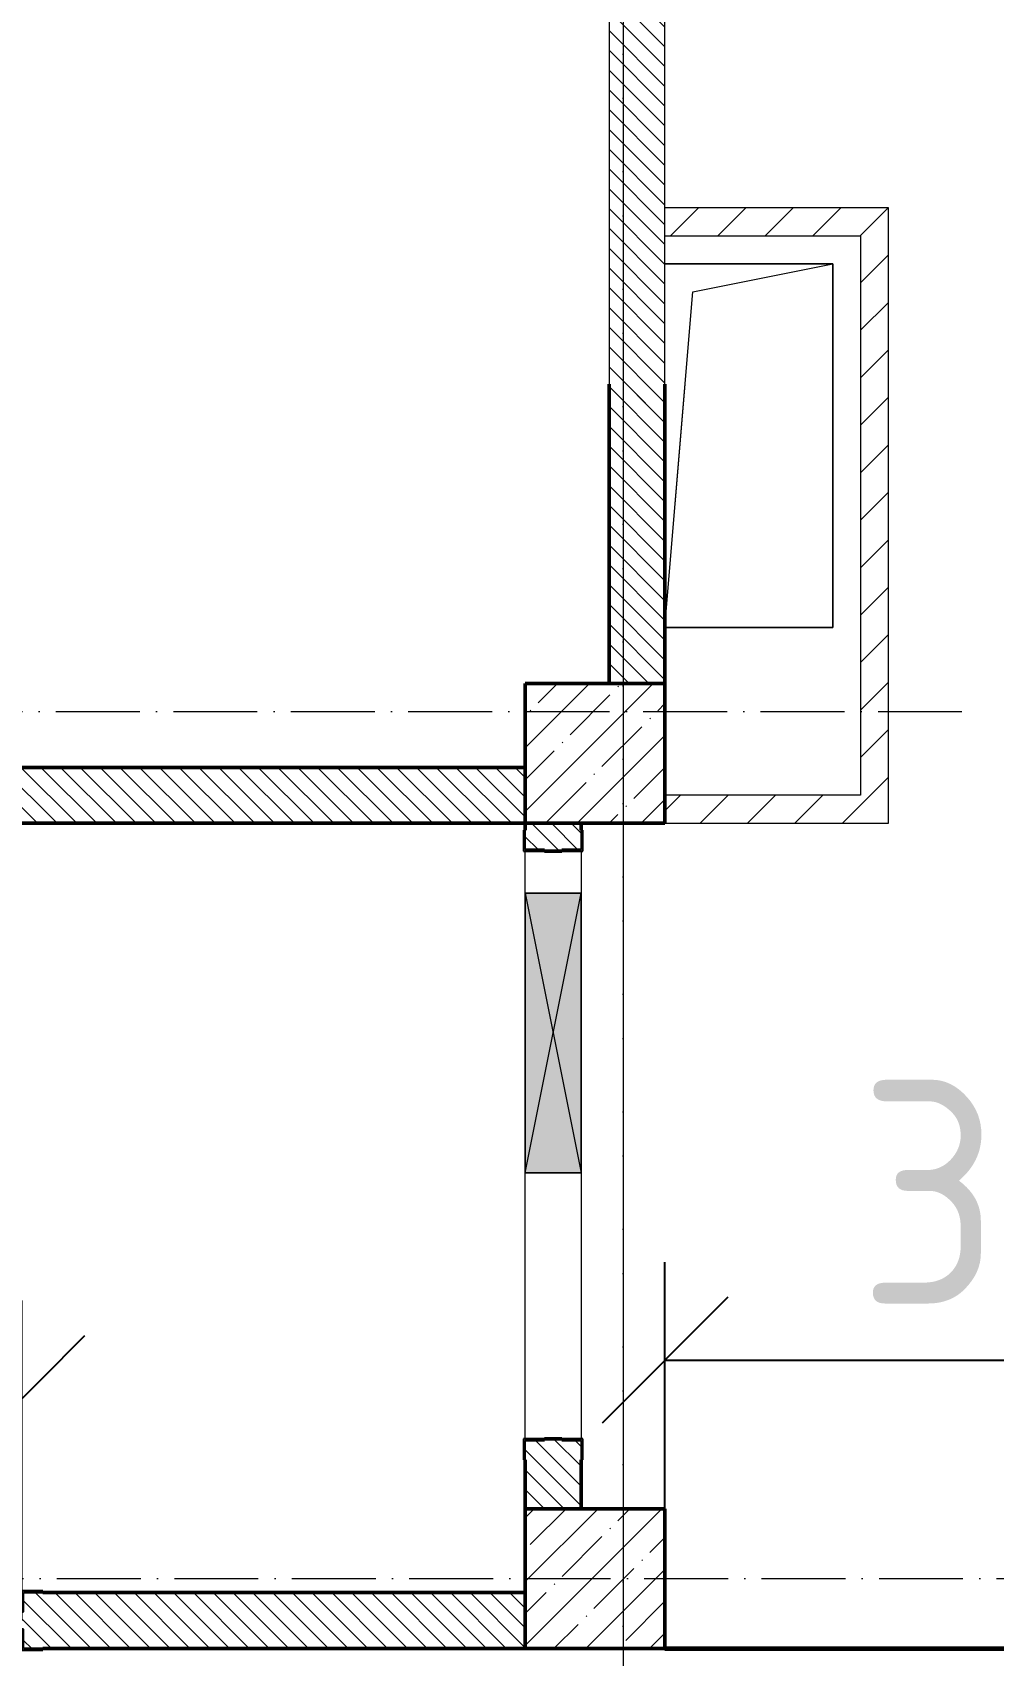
# Model space of a CAD drawing. Header units: millimetres. Extents: x 2294 to 908349, y -83289 to 219220.
# Drawn here: x 94550 to 97988, y 48981 to 54783 of the extents above; entities that cross this region are included whole.
import ezdxf

# ---------------------------------------------------------------- set-up
doc = ezdxf.new("R2010")
doc.units = ezdxf.units.MM
doc.linetypes.add('50_200_ШТРИХ_1Т_ш5_п1_п1_', pattern=[700, 500, -100, 0, -100])
for name, color, linetype, lineweight in [('A-DETL-GENF-OTLN', 7, 'Continuous', 9), ('A-FLOR-____-OTLN', 7, 'Continuous', 9), ('A-GENM-____-MCUT', 7, 'Continuous', 25), ('A-GENM-____-OTLN', 7, 'Continuous', 9), ('A-GENM-____-OTLN-1', 7, 'Continuous', 25), ('A-GLAZ-____-OTLN', 7, 'Continuous', 9), ('A-WALL-____-MCUT', 7, 'Continuous', 13), ('A-WALL-____-MCUT-2', 7, 'Continuous', 50), ('A-WALL-____-PATT-1', 7, 'Continuous', 9), ('A-WALL-FNSH-MCUT-1', 7, 'Continuous', 9), ('I-WALL-____-OTLN', 7, 'Continuous', 9), ('S-COLS-____-MCUT', 7, 'Continuous', 50), ('S-COLS-____-OTLN', 7, 'Continuous', 9), ('S-GRID-____-OTLN-1', 7, '50_200_ШТРИХ_1Т_ш5_п1_п1_', 9)]:
    doc.layers.add(name, color=color, linetype=linetype, lineweight=lineweight)
doc.styles.add('СПДС', font='isocpeur.ttf', dxfattribs={"width": 0.9})
doc.dimstyles.new('Размера А3', dxfattribs={"dimtxt": 800, "dimasz": 450, "dimexe": 350, "dimexo": 100, "dimgap": 200, "dimtad": 1, "dimdec": 0, "dimrnd": 10, "dimzin": 0, "dimdsep": 46, "dimtxsty": 'СПДС', "dimblk": 'ARROWHEAD_6', "dimcen": 1, "dimclrd": 5, "dimclre": 5, "dimclrt": 5, "dimazin": 0, "dimtfac": 1, "dimtdec": 0, "dimtmove": 2, "dimatfit": 3, "dimfxl": 1, "dimtolj": 1, "dimtzin": 0, "dimarcsym": 0})
pattern_1 = [(45, (-89000, -46181.04), (-114.04925, 114.04925), []), (45, (-88885.95, -46181.04), (-114.04925, 114.04925), [201.613, -40.323, 3.353, -36.97])]
pattern_2 = [(135, (7562.787, 6025.276), (-35.35534, -35.35534), [])]
pattern_3 = [(45, (-89000, -43231.04), (-114.04925, 114.04925), []), (45, (-88885.95, -43231.04), (-114.04925, 114.04925), [201.613, -40.323, 3.353, -36.97])]
pattern_4 = [(45, (7562.79, 6025.28), (-84.85281, 84.85281), [])]
pattern_5 = [(135, (7562.787, 6025.276), (-35.35534, -35.35534), [])]
pattern_6 = [(45, (7562.79, 6025.28), (-84.85281, 84.85281), [])]

# ---------------------------------------------------------------- blocks, each defined once
blk = doc.blocks.new('BSC_Колонна _Прямоугольная - 500х500-V53-АР1_План отверстий 2 этажа в осях 1-64_Ю-ЯЯ')
at = {"layer": 'S-COLS-____-OTLN'}
h = blk.add_hatch(dxfattribs=at)
h.set_pattern_fill('FP_63', color=256, style=0, pattern_type=2)
h.set_pattern_definition(pattern_1)
h.paths.add_polyline_path([(-250, -250), (250, -250), (250, 250), (-250, 250)], flags=0)
at = {"layer": 'S-COLS-____-MCUT'}
for p, q in [((250, 250), (-250, 250)), ((-250, 250), (-250, -250)), ((250, -250), (250, 250)), ((-250, -250), (250, -250))]:
    blk.add_line(p, q, dxfattribs=at)
blk = doc.blocks.new('BSC_Колонна _Прямоугольная - 500х500-V122-АР1_План отверстий 2 этажа в осях 1-64_Ю-ЯЯ')
at = {"layer": 'S-COLS-____-OTLN'}
h = blk.add_hatch(dxfattribs=at)
h.set_pattern_fill('FP_135', color=256, style=0, pattern_type=2)
h.set_pattern_definition(pattern_3)
h.paths.add_polyline_path([(-250, -250), (250, -250), (250, 250), (-250, 250)], flags=0)
at = {"layer": 'S-COLS-____-MCUT'}
for p, q in [((250, 250), (-250, 250)), ((-250, 250), (-250, -250)), ((250, -250), (250, 250)), ((-250, -250), (250, -250))]:
    blk.add_line(p, q, dxfattribs=at)
blk = doc.blocks.new('154_Стойка_СКБ_Уголок - СМ-2180_200-28268025-АР1_План отверстий 2 этажа в осях 1-64_Ю-ЯЯ')
at = {"layer": 'A-GENM-____-MCUT'}
for p, q in [((125, 156), (125, 81)), ((200, 156), (125, 156)), ((131, 81), (131, 150)), ((131, 150), (200, 150)), ((200, 150), (200, 156)), ((125, 81), (131, 81)), ((131, 19), (125, 19)), ((125, 19), (125, -56)), ((131, -50), (131, 19)), ((125, -56), (200, -56)), ((200, -50), (131, -50)), ((200, -56), (200, -50))]:
    blk.add_line(p, q, dxfattribs=at)
blk = doc.blocks.new('Фахверк_СКБ_Уголок - 200_3960_зеркало-28268689-АР1_План отверстий 2 этажа в осях 1-64_Ю-ЯЯ')
at = {"layer": 'A-GENM-____-MCUT'}
for p, q in [((200, 156), (125, 156)), ((125, 156), (125, 81)), ((131, 81), (131, 150)), ((131, 150), (200, 150)), ((200, 150), (200, 156)), ((125, 81), (131, 81)), ((131, 19), (125, 19)), ((125, 19), (125, -56)), ((131, -50), (131, 19)), ((125, -56), (200, -56)), ((200, -50), (131, -50)), ((200, -56), (200, -50))]:
    blk.add_line(p, q, dxfattribs=at)
blk = doc.blocks.new('Фахверк_СКБ_Уголок - 200_3960-28268576-АР1_План отверстий 2 этажа в осях 1-64_Ю-ЯЯ')
at = {"layer": 'A-GENM-____-MCUT'}
for p, q in [((200, 156), (125, 156)), ((125, 156), (125, 81)), ((131, 81), (131, 150)), ((131, 150), (200, 150)), ((200, 150), (200, 156)), ((125, 81), (131, 81)), ((131, 19), (125, 19)), ((125, 19), (125, -56)), ((131, -50), (131, 19)), ((125, -56), (200, -56)), ((200, -50), (131, -50)), ((200, -56), (200, -50))]:
    blk.add_line(p, q, dxfattribs=at)
blk = doc.blocks.new('AR_Отверстие прямоугольное _в плите_ - AR_Отверстие прямоугольное _в плите_-V180-АР1_План отверстий 2 этажа в осях 1-64_Ю-ЯЯ')
at = {"layer": 'A-GENM-____-OTLN'}
for p, q in [((300, 650), (-300, 650)), ((-200, 550), (300, 650)), ((300, -650), (300, 650)), ((-300, -650), (-200, 550)), ((-300, -650), (300, -650))]:
    blk.add_line(p, q, dxfattribs=at)
blk = doc.blocks.new('AR_Отверстие прямоугольное _в стене__БезПР - AR_Отверстие прямоугольное _в стене__БезПР-36789323-АР1_План отверстий 2 этажа в осях 1-64_Ю-ЯЯ')
at = {"layer": 'A-GLAZ-____-OTLN'}
blk.add_hatch(color=256, dxfattribs=at).paths.add_polyline_path([(-500, -100), (500, -100), (500, 100), (-500, 100)], flags=0)
at = {"layer": 'A-DETL-GENF-OTLN'}
for p, q in [((-500, -100), (-500, 100)), ((-500, 100), (500, 100)), ((500, 100), (-500, -100)), ((-500, 100), (500, -100)), ((500, 100), (-500, 100)), ((-500, 100), (-500, -100)), ((500, 100), (500, -100)), ((500, -100), (500, 100)), ((500, -100), (-500, -100)), ((-500, -100), (500, -100))]:
    blk.add_line(p, q, dxfattribs=at)
at = {"layer": 'A-GLAZ-____-OTLN'}
blk.add_line((500, 100), (-500, 100), dxfattribs=at)
blk = doc.blocks.new('BSC_Колонна _Прямоугольная - 500х500-V80-АР1_План отверстий 2 этажа в осях 1-64_А-ГГ')
at = {"layer": 'S-COLS-____-OTLN'}
h = blk.add_hatch(dxfattribs=at)
h.set_pattern_fill('FP_109', color=256, style=0, pattern_type=2)
h.set_pattern_definition(pattern_1)
h.paths.add_polyline_path([(-250, -250), (250, -250), (250, 250), (-250, 250)], flags=0)
at = {"layer": 'S-COLS-____-MCUT'}
for p, q in [((250, 250), (-250, 250)), ((-250, 250), (-250, -250)), ((250, -250), (250, 250)), ((-250, -250), (250, -250))]:
    blk.add_line(p, q, dxfattribs=at)
blk = doc.blocks.new('BSC_Колонна _Прямоугольная - 500х500-V126-АР1_План отверстий 2 этажа в осях 1-64_А-ГГ')
at = {"layer": 'S-COLS-____-OTLN'}
h = blk.add_hatch(dxfattribs=at)
h.set_pattern_fill('FP_156', color=256, style=0, pattern_type=2)
h.set_pattern_definition(pattern_3)
h.paths.add_polyline_path([(-250, -250), (250, -250), (250, 250), (-250, 250)], flags=0)
at = {"layer": 'S-COLS-____-MCUT'}
for p, q in [((250, 250), (-250, 250)), ((-250, 250), (-250, -250)), ((250, -250), (250, 250)), ((-250, -250), (250, -250))]:
    blk.add_line(p, q, dxfattribs=at)
blk = doc.blocks.new('154_Стойка_СКБ_Уголок - СМ-2180_200-28268025-АР1_План отверстий 2 этажа в осях 1-64_А-ГГ')
at = {"layer": 'A-GENM-____-MCUT'}
for p, q in [((125, 156), (125, 81)), ((200, 156), (125, 156)), ((131, 81), (131, 150)), ((131, 150), (200, 150)), ((200, 150), (200, 156)), ((125, 81), (131, 81)), ((131, 19), (125, 19)), ((125, 19), (125, -56)), ((131, -50), (131, 19)), ((125, -56), (200, -56)), ((200, -50), (131, -50)), ((200, -56), (200, -50))]:
    blk.add_line(p, q, dxfattribs=at)
blk = doc.blocks.new('Фахверк_СКБ_Уголок - 200_3960_зеркало-28268689-АР1_План отверстий 2 этажа в осях 1-64_А-ГГ')
at = {"layer": 'A-GENM-____-MCUT'}
for p, q in [((200, 156), (125, 156)), ((125, 156), (125, 81)), ((131, 81), (131, 150)), ((131, 150), (200, 150)), ((200, 150), (200, 156)), ((125, 81), (131, 81)), ((131, 19), (125, 19)), ((125, 19), (125, -56)), ((131, -50), (131, 19)), ((125, -56), (200, -56)), ((200, -50), (131, -50)), ((200, -56), (200, -50))]:
    blk.add_line(p, q, dxfattribs=at)
blk = doc.blocks.new('Фахверк_СКБ_Уголок - 200_3960-28268576-АР1_План отверстий 2 этажа в осях 1-64_А-ГГ')
at = {"layer": 'A-GENM-____-MCUT'}
for p, q in [((200, 156), (125, 156)), ((125, 156), (125, 81)), ((131, 81), (131, 150)), ((131, 150), (200, 150)), ((200, 150), (200, 156)), ((125, 81), (131, 81)), ((131, 19), (125, 19)), ((125, 19), (125, -56)), ((131, -50), (131, 19)), ((125, -56), (200, -56)), ((200, -50), (131, -50)), ((200, -56), (200, -50))]:
    blk.add_line(p, q, dxfattribs=at)
blk = doc.blocks.new('AR_Отверстие прямоугольное _в плите_ - AR_Отверстие прямоугольное _в плите_-30552544-АР1_План отверстий 2 этажа в осях 1-64_А-ГГ')
at = {"layer": 'A-GENM-____-OTLN'}
for p, q in [((-300, -650), (-227.5, 220.1)), ((300, -650), (300, 220.1)), ((-300, -650), (300, -650))]:
    blk.add_line(p, q, dxfattribs=at)
blk = doc.blocks.new('AR_Отверстие прямоугольное _в стене__БезПР - AR_Отверстие прямоугольное _в стене__БезПР-36789323-АР1_План отверстий 2 этажа в осях 1-64_А-ГГ')
at = {"layer": 'A-GLAZ-____-OTLN'}
blk.add_hatch(color=256, dxfattribs=at).paths.add_polyline_path([(-500, -100), (500, -100), (500, 100), (-500, 100)], flags=0)
at = {"layer": 'A-DETL-GENF-OTLN'}
for p, q in [((-500, -100), (-500, 100)), ((-500, 100), (500, 100)), ((500, 100), (-500, -100)), ((-500, 100), (500, -100)), ((500, 100), (-500, 100)), ((-500, 100), (-500, -100)), ((500, 100), (500, -100)), ((500, -100), (500, 100)), ((500, -100), (-500, -100)), ((-500, -100), (500, -100))]:
    blk.add_line(p, q, dxfattribs=at)
at = {"layer": 'A-GLAZ-____-OTLN'}
blk.add_line((500, 100), (-500, 100), dxfattribs=at)
blk = doc.blocks.new('2floor')
at = {"layer": 'A-WALL-____-PATT-1'}
h = blk.add_hatch(dxfattribs=at)
h.set_pattern_fill('FP_6', color=256, style=0, pattern_type=2)
h.set_pattern_definition(pattern_2)
h.paths.add_polyline_path([(96812.8, 52456.3), (96812.8, 57706.3), (96612.8, 57706.3), (96612.8, 52456.3)], flags=0)
h = blk.add_hatch(dxfattribs=at)
h.set_pattern_fill('FP_4', color=256, style=0, pattern_type=2)
h.set_pattern_definition(pattern_4)
h.paths.add_polyline_path([(97512.8, 54056.3), (97512.8, 54156.3), (96812.8, 54156.3), (96812.8, 54056.3)], flags=0)
h = blk.add_hatch(dxfattribs=at)
h.set_pattern_fill('FP_4', color=256, style=0, pattern_type=2)
h.set_pattern_definition(pattern_4)
h.paths.add_polyline_path([(97512.8, 52056.3), (97612.8, 52056.3), (97612.8, 54156.3), (97512.8, 54156.3), (97512.8, 53563.4)], flags=0)
h = blk.add_hatch(dxfattribs=at)
h.set_pattern_fill('FP_6', color=256, style=0, pattern_type=2)
h.set_pattern_definition(pattern_5)
h.paths.add_polyline_path([(96812.8, 52456.3), (96812.8, 53526.5), (96612.8, 53526.5), (96612.8, 52456.3)], flags=0)
h = blk.add_hatch(dxfattribs=at)
h.set_pattern_fill('FP_4', color=256, style=0, pattern_type=2)
h.set_pattern_definition(pattern_6)
h.paths.add_polyline_path([(97612.8, 52056.3), (97612.8, 53526.5), (97512.8, 53526.5), (97512.8, 52056.3)], flags=0)
h = blk.add_hatch(dxfattribs=at)
h.set_pattern_fill('FP_6', color=256, style=0, pattern_type=2)
h.set_pattern_definition(pattern_2)
h.paths.add_polyline_path([(96312.8, 51956.3), (96312.8, 52156.3), (93762.8, 52156.3), (93762.8, 51956.3), (95922.6, 51956.3)], flags=0)
h.paths.add_polyline_path([(91137.8, 51956.3), (91206.8, 51956.3), (91206.8, 52025.3), (91212.8, 52025.3), (91212.8, 52087.3), (91206.8, 52087.3), (91206.8, 52156.3), (90962.8, 52156.3), (90962.8, 51956.3), (91006.8, 51956.3)], flags=0)
h.paths.add_polyline_path([(92437.8, 51956.3), (92662.8, 51956.3), (92662.8, 52156.3), (92368.8, 52156.3), (92368.8, 52087.3), (92362.8, 52087.3), (92362.8, 52025.3), (92368.8, 52025.3), (92368.8, 51956.3), (92387.6, 51956.3)], flags=0)
h = blk.add_hatch(dxfattribs=at)
h.set_pattern_fill('FP_6', color=256, style=0, pattern_type=2)
h.set_pattern_definition(pattern_5)
h.paths.add_polyline_path([(96312.8, 51956.3), (96312.8, 52156.3), (93762.8, 52156.3), (93762.8, 51956.3), (95922.3, 51956.3)], flags=0)
h.paths.add_polyline_path([(92662.8, 51956.3), (92662.8, 52156.3), (92368.8, 52156.3), (92368.8, 52087.3), (92362.8, 52087.3), (92362.8, 52025.3), (92368.8, 52025.3), (92368.8, 51956.3), (92437.8, 51956.3)], flags=0)
h.paths.add_polyline_path([(91137.8, 51956.3), (91206.8, 51956.3), (91206.8, 52025.3), (91212.8, 52025.3), (91212.8, 52087.3), (91206.8, 52087.3), (91206.8, 52156.3), (90962.8, 52156.3), (90962.8, 51956.3)], flags=0)
h = blk.add_hatch(dxfattribs=at)
h.set_pattern_fill('FP_4', color=256, style=0, pattern_type=2)
h.set_pattern_definition(pattern_4)
h.paths.add_polyline_path([(96812.8, 51956.3), (97612.8, 51956.3), (97612.8, 52056.3), (96812.8, 52056.3)], flags=0)
h = blk.add_hatch(dxfattribs=at)
h.set_pattern_fill('FP_4', color=256, style=0, pattern_type=2)
h.set_pattern_definition(pattern_6)
h.paths.add_polyline_path([(96812.8, 51956.3), (97612.8, 51956.3), (97612.8, 52056.3), (96812.8, 52056.3)], flags=0)
h = blk.add_hatch(dxfattribs=at)
h.set_pattern_fill('FP_6', color=256, style=0, pattern_type=2)
h.set_pattern_definition(pattern_2)
h.paths.add_polyline_path([(96312.8, 49506.3), (96512.8, 49506.3), (96512.8, 49750.3), (96443.8, 49750.3), (96443.8, 49756.3), (96381.8, 49756.3), (96381.8, 49750.3), (96312.8, 49750.3), (96312.8, 49681.3)], flags=0)
h.paths.add_polyline_path([(96381.8, 51856.3), (96443.8, 51856.3), (96443.8, 51862.3), (96512.8, 51862.3), (96512.8, 51956.3), (96312.8, 51956.3), (96312.8, 51862.3), (96381.8, 51862.3)], flags=0)
h = blk.add_hatch(dxfattribs=at)
h.set_pattern_fill('FP_6', color=256, style=0, pattern_type=2)
h.set_pattern_definition(pattern_5)
h.paths.add_polyline_path([(96512.8, 49506.3), (96512.8, 49750.3), (96443.8, 49750.3), (96443.8, 49756.3), (96381.8, 49756.3), (96381.8, 49750.3), (96312.8, 49750.3), (96312.8, 49506.3)], flags=0)
h.paths.add_polyline_path([(96443.8, 51856.3), (96443.8, 51862.3), (96512.8, 51862.3), (96512.8, 51956.3), (96312.8, 51956.3), (96312.8, 51862.3), (96381.8, 51862.3), (96381.8, 51856.3)], flags=0)
h = blk.add_hatch(dxfattribs=at)
h.set_pattern_fill('FP_6', color=256, style=0, pattern_type=2)
h.set_pattern_definition(pattern_2)
h.paths.add_polyline_path([(95922.6, 49006.3), (96312.8, 49006.3), (96312.8, 49206.3), (94518.8, 49206.3), (94518.8, 49137.3), (94512.8, 49137.3), (94512.8, 49075.3), (94518.8, 49075.3), (94518.8, 49006.3), (94587.8, 49006.3)], flags=0)
h.paths.add_polyline_path([(92506.8, 49006.3), (92506.8, 49075.3), (92512.8, 49075.3), (92512.8, 49137.3), (92506.8, 49137.3), (92506.8, 49206.3), (90962.8, 49206.3), (90962.8, 49006.3), (92437.8, 49006.3)], flags=0)
h = blk.add_hatch(dxfattribs=at)
h.set_pattern_fill('FP_6', color=256, style=0, pattern_type=2)
h.set_pattern_definition(pattern_5)
h.paths.add_polyline_path([(95922.3, 49006.3), (96312.8, 49006.3), (96312.8, 49206.3), (94518.8, 49206.3), (94518.8, 49137.3), (94512.8, 49137.3), (94512.8, 49075.3), (94518.8, 49075.3), (94518.8, 49006.3), (94587.8, 49006.3)], flags=0)
h.paths.add_polyline_path([(92387.4, 49006.3), (92506.8, 49006.3), (92506.8, 49075.3), (92512.8, 49075.3), (92512.8, 49137.3), (92506.8, 49137.3), (92506.8, 49206.3), (90962.8, 49206.3), (90962.8, 49006.3)], flags=0)
at = {"layer": 'A-FLOR-____-OTLN'}
for p, q in [((96812.8, 53956.3), (97412.8, 53956.3)), ((97412.8, 53956.3), (97412.8, 52656.3)), ((97412.8, 53526.5), (97412.8, 52656.3)), ((97412.8, 52656.3), (96812.8, 52656.3)), ((97412.8, 52656.3), (96812.8, 52656.3)), ((96812.8, 49006.3), (100262.8, 49006.3)), ((96812.8, 49006.3), (100262.8, 49006.3))]:
    blk.add_line(p, q, dxfattribs=at)
at = {"layer": 'A-WALL-____-MCUT'}
for p, q in [((96612.8, 57706.3), (96612.8, 52456.3)), ((96812.8, 52456.3), (96812.8, 57706.3)), ((96312.8, 52156.3), (93762.8, 52156.3)), ((93762.8, 51956.3), (96312.8, 51956.3)), ((96312.8, 51956.3), (96312.8, 51931.3)), ((96512.8, 51931.3), (96512.8, 51956.3)), ((96381.8, 51856.3), (96443.8, 51856.3)), ((96443.8, 49756.3), (96381.8, 49756.3)), ((96312.8, 49681.3), (96312.8, 49506.3)), ((96512.8, 49506.3), (96512.8, 49681.3)), ((96312.8, 49206.3), (94587.8, 49206.3)), ((94587.8, 49006.3), (96312.8, 49006.3))]:
    blk.add_line(p, q, dxfattribs=at)
at = {"layer": 'A-WALL-____-MCUT-2'}
for p, q in [((96612.8, 53526.5), (96612.8, 52456.3)), ((96812.8, 52456.3), (96812.8, 53526.5)), ((96312.8, 52156.3), (93762.8, 52156.3)), ((93762.8, 51956.3), (96312.8, 51956.3)), ((96312.8, 51956.3), (96312.8, 51931.3)), ((96512.8, 51931.3), (96512.8, 51956.3)), ((96381.8, 51856.3), (96443.8, 51856.3)), ((96443.8, 49756.3), (96381.8, 49756.3)), ((96312.8, 49681.3), (96312.8, 49506.3)), ((96512.8, 49506.3), (96512.8, 49681.3)), ((96312.8, 49206.3), (94587.8, 49206.3)), ((94587.8, 49006.3), (96312.8, 49006.3))]:
    blk.add_line(p, q, dxfattribs=at)
at = {"layer": 'A-WALL-FNSH-MCUT-1'}
for p, q in [((97612.8, 54156.3), (96812.8, 54156.3)), ((97612.8, 51956.3), (97612.8, 54156.3)), ((96812.8, 54056.3), (97512.8, 54056.3)), ((97512.8, 54056.3), (97512.8, 52056.3)), ((97512.8, 53526.5), (97512.8, 52056.3)), ((97612.8, 51956.3), (97612.8, 53526.5)), ((97512.8, 52056.3), (96812.8, 52056.3)), ((97512.8, 52056.3), (96812.8, 52056.3)), ((96812.8, 51956.3), (97612.8, 51956.3)), ((96812.8, 51956.3), (97612.8, 51956.3))]:
    blk.add_line(p, q, dxfattribs=at)
at = {"layer": 'I-WALL-____-OTLN'}
for p, q in [((96312.8, 51706.3), (96312.8, 51856.3)), ((96312.8, 51706.3), (96312.8, 51856.3)), ((96512.8, 51856.3), (96512.8, 51706.3)), ((96512.8, 51856.3), (96512.8, 51706.3)), ((96312.8, 49756.3), (96312.8, 50706.3)), ((96312.8, 49756.3), (96312.8, 50706.3)), ((96512.8, 50706.3), (96512.8, 49756.3)), ((96512.8, 50706.3), (96512.8, 49756.3))]:
    blk.add_line(p, q, dxfattribs=at)
at = {"layer": 'A-GENM-____-OTLN'}
for name in ['AR_Отверстие прямоугольное _в плите_ - AR_Отверстие прямоугольное _в плите_-V180-АР1_План отверстий 2 этажа в осях 1-64_Ю-ЯЯ', 'AR_Отверстие прямоугольное _в плите_ - AR_Отверстие прямоугольное _в плите_-30552544-АР1_План отверстий 2 этажа в осях 1-64_А-ГГ']:
    blk.add_blockref(name, (97112.8, 53306.3), dxfattribs=at)
at = {"layer": 'A-GENM-____-OTLN-1'}
for name, p, rotation in [('Фахверк_СКБ_Уголок - 200_3960_зеркало-28268689-АР1_План отверстий 2 этажа в осях 1-64_Ю-ЯЯ', (96462.8, 51731.3), 90), ('Фахверк_СКБ_Уголок - 200_3960_зеркало-28268689-АР1_План отверстий 2 этажа в осях 1-64_А-ГГ', (96462.8, 51731.3), 90), ('Фахверк_СКБ_Уголок - 200_3960-28268576-АР1_План отверстий 2 этажа в осях 1-64_Ю-ЯЯ', (96362.8, 49881.3), 270), ('Фахверк_СКБ_Уголок - 200_3960-28268576-АР1_План отверстий 2 этажа в осях 1-64_А-ГГ', (96362.8, 49881.3), 270)]:
    blk.add_blockref(name, p, dxfattribs=dict(at, rotation=rotation))
for name in ['154_Стойка_СКБ_Уголок - СМ-2180_200-28268025-АР1_План отверстий 2 этажа в осях 1-64_Ю-ЯЯ', '154_Стойка_СКБ_Уголок - СМ-2180_200-28268025-АР1_План отверстий 2 этажа в осях 1-64_А-ГГ']:
    blk.add_blockref(name, (94387.8, 49056.3), dxfattribs=at)
at = {"layer": 'A-GLAZ-____-OTLN', "rotation": 90}
for name in ['AR_Отверстие прямоугольное _в стене__БезПР - AR_Отверстие прямоугольное _в стене__БезПР-36789323-АР1_План отверстий 2 этажа в осях 1-64_Ю-ЯЯ', 'AR_Отверстие прямоугольное _в стене__БезПР - AR_Отверстие прямоугольное _в стене__БезПР-36789323-АР1_План отверстий 2 этажа в осях 1-64_А-ГГ']:
    blk.add_blockref(name, (96412.8, 51206.3), dxfattribs=at)
at = {"layer": 'S-COLS-____-OTLN'}
for name, p in [('BSC_Колонна _Прямоугольная - 500х500-V53-АР1_План отверстий 2 этажа в осях 1-64_Ю-ЯЯ', (96562.8, 52206.3)), ('BSC_Колонна _Прямоугольная - 500х500-V80-АР1_План отверстий 2 этажа в осях 1-64_А-ГГ', (96562.8, 52206.3)), ('BSC_Колонна _Прямоугольная - 500х500-V122-АР1_План отверстий 2 этажа в осях 1-64_Ю-ЯЯ', (96562.8, 49256.3)), ('BSC_Колонна _Прямоугольная - 500х500-V126-АР1_План отверстий 2 этажа в осях 1-64_А-ГГ', (96562.8, 49256.3))]:
    blk.add_blockref(name, p, dxfattribs=at)
blk = doc.blocks.new('ARROWHEAD_6')
at = {"color": 0, "linetype": 'Continuous'}
for p, q in [((-0.5, -0.5), (0.5, 0.5)), ((0, 0), (-1, 0))]:
    blk.add_line(p, q, dxfattribs=at)
blk = doc.blocks.new('*D2429')
at = {"color": 5, "lineweight": -2, "transparency": 16777216}
for p, q in [((92512.8, 49106.3), (92512.8, 50250)), ((94512.8, 49106.3), (94512.8, 50250)), ((92962.8, 49900), (94062.8, 49900))]:
    blk.add_line(p, q, dxfattribs=at)
at = {"layer": 'Defpoints', "color": 0, "transparency": 16777216}
for p in [(94512.8, 49900), (92512.8, 49006.3), (94512.8, 49006.3)]:
    blk.add_point(p, dxfattribs=at)
at = {"color": 5, "lineweight": -2, "transparency": 16777216, "xscale": 450, "yscale": 450, "zscale": 450, "rotation": 180}
blk.add_blockref('ARROWHEAD_6', (92512.8, 49900), dxfattribs=at)
at = {"color": 5, "lineweight": -2, "transparency": 16777216, "xscale": 450, "yscale": 450, "zscale": 450}
blk.add_blockref('ARROWHEAD_6', (94512.8, 49900), dxfattribs=at)
at = {"color": 5, "transparency": 16777216, "insert": (93512.8, 50950), "char_height": 800, "attachment_point": 5, "style": 'СПДС'}
blk.add_mtext('\\A1;2000', dxfattribs=at)
blk = doc.blocks.new('*D2430')
at = {"color": 5, "lineweight": -2, "transparency": 16777216}
for p, q in [((96812.8, 49106.3), (96812.8, 50387)), ((100262.8, 49106.3), (100262.8, 50387)), ((97262.8, 50037), (99812.8, 50037))]:
    blk.add_line(p, q, dxfattribs=at)
at = {"layer": 'Defpoints', "color": 0, "transparency": 16777216}
for p in [(100262.8, 50037), (96812.8, 49006.3), (100262.8, 49006.3)]:
    blk.add_point(p, dxfattribs=at)
at = {"color": 5, "lineweight": -2, "transparency": 16777216, "xscale": 450, "yscale": 450, "zscale": 450, "rotation": 180}
blk.add_blockref('ARROWHEAD_6', (96812.8, 50037), dxfattribs=at)
at = {"color": 5, "lineweight": -2, "transparency": 16777216, "xscale": 450, "yscale": 450, "zscale": 450}
blk.add_blockref('ARROWHEAD_6', (100262.8, 50037), dxfattribs=at)
at = {"color": 5, "transparency": 16777216, "insert": (98537.8, 50637), "char_height": 800, "attachment_point": 5, "style": 'СПДС'}
blk.add_mtext('\\A1;3450', dxfattribs=at)
blk = doc.blocks.new('3osi')
at = {"layer": 'S-GRID-____-OTLN-1', "color": 251, "ltscale": 0.6, "true_color": 0x636466}
for p, q in [((254683.5, 96918.1), (254683.5, 46006.3)), ((254683.5, 55906.2), (254683.5, 1542.7)), ((232910.3, 52356.3), (255902.3, 52356.3)), ((240055.8, 49256.3), (269518.1, 49256.3)), ((240055.8, 49256.3), (269518.1, 49256.3))]:
    blk.add_line(p, q, dxfattribs=at)

msp = doc.modelspace()

# ---------------------------------------------------------------- linework, layer by layer
at = {"color": 1, "lineweight": 60}
msp.add_lwpolyline([(96812.8, 49006.3), (100262.8, 49006.3)], dxfattribs=at)

# ---------------------------------------------------------------- block references
for name, p in [('3osi', (-158020.7, 0)), ('2floor', (0, 0))]:
    msp.add_blockref(name, p)

# ---------------------------------------------------------------- dimensions: what is measured, and where the dimension line sits
at = {"color": 5}
for base, p1, p2, picture, middle in [((94512.8, 49900), (92512.8, 49006.3), (94512.8, 49006.3), '*D2429', (93512.8, 50950)), ((100262.8, 50037), (96812.8, 49006.3), (100262.8, 49006.3), '*D2430', (98537.8, 50637))]:
    dim = msp.add_linear_dim(base=base, p1=p1, p2=p2, dimstyle='Размера А3', dxfattribs=at)
    dim.commit()
    dim.dimension.update_dxf_attribs({"geometry": picture, "text_midpoint": middle})

doc.saveas('drawing.dxf')
